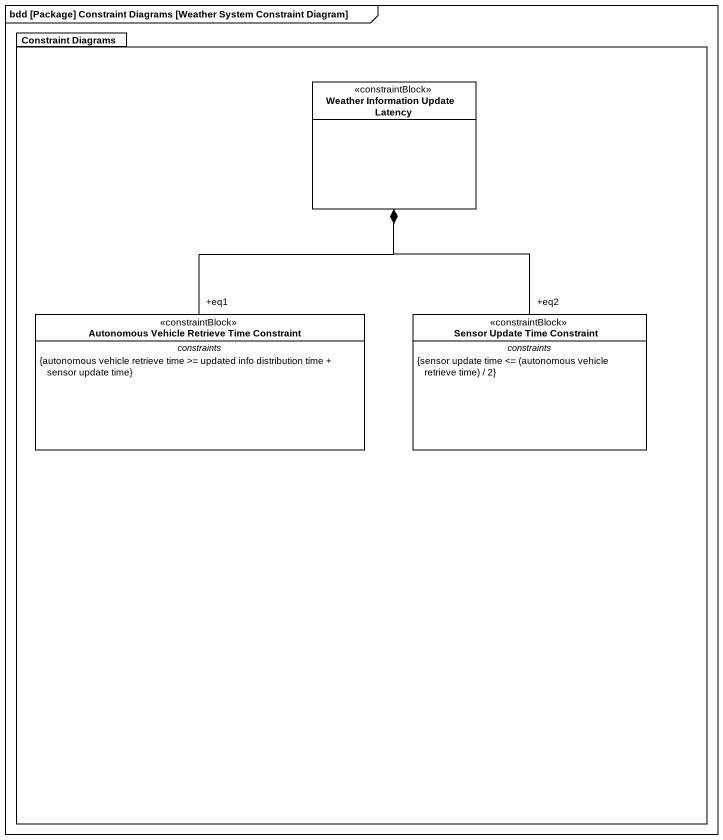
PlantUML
@startuml
mainframe bdd [Package] Constraint Diagrams [Weather System Constraint Diagram]
hide circle
hide empty members
package "Constraint Diagrams" as Constraint_Diagrams {
  class "Weather Information Update Latency" as Weather_Information_Update <<constraintBlock>>
  class "Autonomous Vehicle Retrieve Time Constraint" as Autonomous_Vehicle_Retrieve <<constraintBlock>> {
    -- constraints --
    {autonomous vehicle retrieve time >= updated info distribution time + sensor update time}
  }
  class "Sensor Update Time Constraint" as Sensor_Update_Time <<constraintBlock>> {
    -- constraints --
    {field} {sensor update time <= (autonomous vehicle retrieve time) / 2}
  }
}
Autonomous_Vehicle_Retrieve "+eq1" -up-* Weather_Information_Update
Sensor_Update_Time "+eq2" -up-* Weather_Information_Update
@enduml
